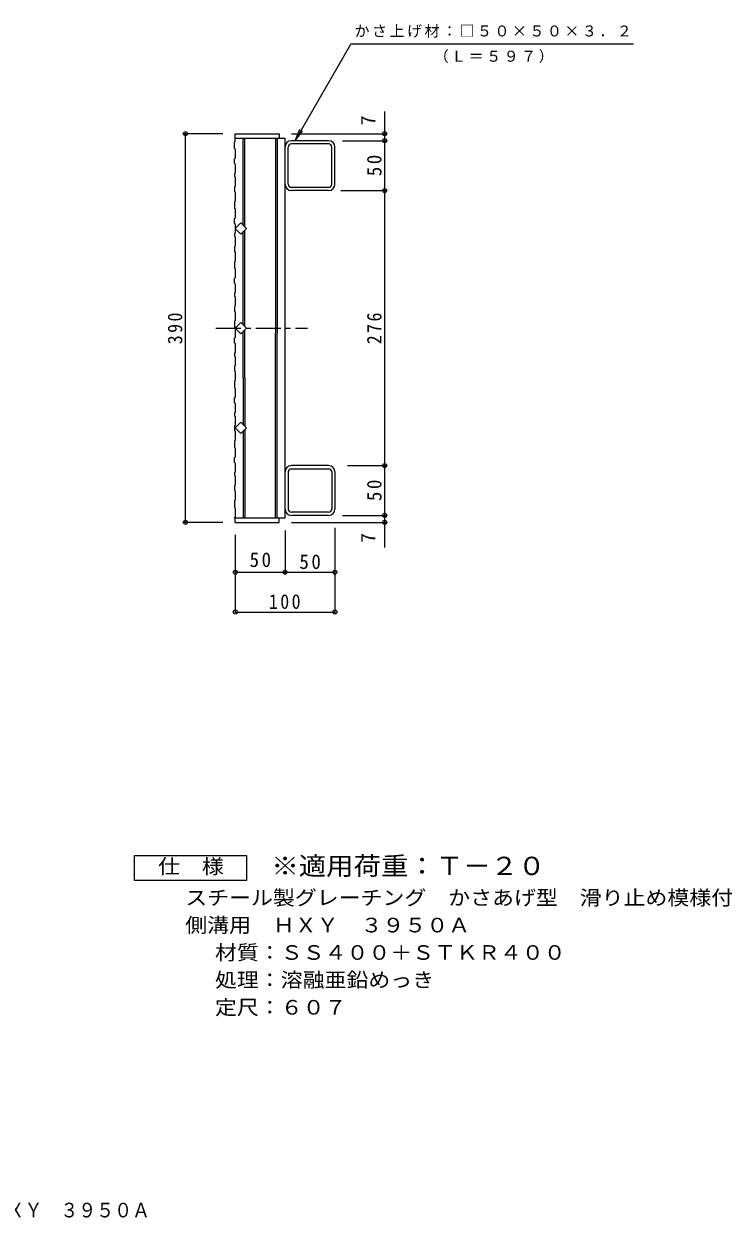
# Model space of a CAD drawing. Units: millimetres, scale not verified. Extents: x -640 to 782, y -687 to 552.
# Drawn here: x 71 to 782, y -687 to 513 of the extents above; entities that cross this region are included whole.
import ezdxf
from ezdxf.enums import TextEntityAlignment as Align

# ---------------------------------------------------------------- set-up
doc = ezdxf.new("R2010")
doc.units = ezdxf.units.MM
doc.header["$LTSCALE"] = 5
doc.header["$PDMODE"] = 32
doc.header["$PDSIZE"] = 4
doc.linetypes.add('CHAIN1', pattern=[8, 5, -1, 1, -1])
for name, color, linetype, lineweight in [('1-1_1-1ﾚｲﾔ', 2, 'Continuous', 9), ('1-2_1-2ﾚｲﾔ', 3, 'Continuous', 9), ('1-4_1-4ﾚｲﾔ', 7, 'Continuous', 9), ('F-4_F-4ﾚｲﾔ', 2, 'Continuous', 9)]:
    doc.layers.add(name, color=color, linetype=linetype, lineweight=lineweight)
doc.layers.add('F-5_F-5ﾚｲﾔ', color=2, linetype='Continuous')
doc.styles.add('ＭＳ ゴシック', font='')
doc.styles.get('ＭＳ ゴシック').set_extended_font_data('MS Gothic')

msp = doc.modelspace()

# ---------------------------------------------------------------- linework, layer by layer
at = {"layer": '1-1_1-1ﾚｲﾔ'}
for p, q in [((336.173, 352.018), (336.173, 389.217)), ((376.573, 395.618), (339.373, 395.618)), ((376.573, 392.418), (339.373, 392.418)), ((379.773, 352.018), (379.773, 389.217)), ((382.973, 352.018), (382.973, 389.218)), ((339.373, 348.818), (376.573, 348.818)), ((376.573, 345.618), (339.373, 345.618)), ((336.173, 63.218), (336.173, 26.018)), ((376.573, 69.618), (339.373, 69.618)), ((339.373, 66.418), (376.573, 66.418)), ((379.773, 63.218), (379.773, 26.018)), ((382.973, 63.218), (382.973, 26.018)), ((376.573, 22.818), (339.373, 22.818)), ((376.573, 19.618), (339.373, 19.618))]:
    msp.add_line(p, q, dxfattribs=at)
for centre, radius, start, end in [((339.373, 389.218), 6.4, 90, 180), ((339.373, 389.217), 3.2, 90, 180), ((376.573, 389.218), 6.4, 0, 90), ((376.573, 389.217), 3.2, 0, 90), ((339.373, 352.018), 6.4, 180, 270), ((339.373, 352.018), 3.2, 180, 270), ((376.573, 352.018), 6.4, 270, 0), ((376.573, 352.018), 3.2, 270, 0), ((339.373, 63.218), 6.4, 90, 180), ((339.373, 63.218), 3.2, 90, 180), ((376.573, 63.218), 6.4, 0, 90), ((376.573, 63.218), 3.2, 0, 90), ((339.373, 26.018), 6.4, 180, 270), ((339.373, 26.018), 3.2, 180, 270), ((376.573, 26.018), 3.2, 270, 0), ((376.573, 26.018), 6.4, 270, 0)]:
    msp.add_arc(centre, radius, start, end, dxfattribs=at)
at = {"layer": '1-2_1-2ﾚｲﾔ'}
for p, q in [((282.973, 402.618), (326.973, 402.618)), ((282.973, 394.884), (282.973, 402.618)), ((282.973, 398.118), (332.973, 398.118)), ((290.973, 310.932), (290.973, 398.118)), ((292.473, 309.432), (292.473, 398.118)), ((323.473, 398.118), (323.473, 202.618)), ((324.973, 398.118), (324.973, 202.618)), ((326.973, 402.618), (326.973, 398.118)), ((332.973, 17.118), (332.973, 398.118)), ((282.973, 394.884), (282.173, 394.367)), ((282.173, 387.651), (282.173, 394.367)), ((282.173, 387.651), (282.973, 387.133)), ((282.973, 387.133), (282.973, 378.009)), ((282.173, 377.491), (282.973, 378.009)), ((282.173, 372.651), (282.173, 377.491)), ((282.173, 372.651), (282.973, 372.133)), ((282.973, 372.133), (282.973, 363.009)), ((282.173, 362.491), (282.973, 363.009)), ((282.173, 362.491), (282.173, 359.526)), ((282.973, 359.009), (282.173, 359.526)), ((282.173, 349.367), (282.973, 349.884)), ((282.173, 349.367), (282.173, 344.526)), ((282.973, 359.009), (282.973, 349.884)), ((282.173, 344.526), (282.973, 344.009)), ((282.973, 344.009), (282.973, 334.884)), ((282.173, 334.367), (282.973, 334.884)), ((282.173, 334.367), (282.173, 327.651)), ((282.973, 327.133), (282.173, 327.651)), ((282.973, 327.133), (282.973, 318.009)), ((282.173, 317.491), (282.973, 318.009)), ((282.173, 312.651), (282.173, 317.491)), ((282.173, 312.651), (282.973, 312.133)), ((282.973, 312.133), (282.973, 303.009)), ((282.173, 302.491), (282.973, 303.009)), ((282.173, 302.491), (282.173, 299.526)), ((290.973, 210.932), (290.973, 304.304)), ((292.473, 209.432), (292.473, 305.804)), ((282.973, 299.009), (282.173, 299.526)), ((282.173, 289.367), (282.973, 289.884)), ((282.173, 289.367), (282.173, 284.526)), ((282.973, 299.009), (282.973, 289.884)), ((282.173, 284.526), (282.973, 284.009)), ((282.973, 284.009), (282.973, 274.884)), ((282.173, 274.367), (282.973, 274.884)), ((282.173, 274.367), (282.173, 267.651)), ((282.973, 267.133), (282.173, 267.651)), ((282.973, 267.133), (282.973, 258.009)), ((282.173, 257.491), (282.973, 258.009)), ((282.173, 252.651), (282.173, 257.491)), ((282.173, 252.651), (282.973, 252.133)), ((282.973, 252.133), (282.973, 243.009)), ((282.173, 242.491), (282.973, 243.009)), ((282.173, 242.491), (282.173, 239.526)), ((282.973, 239.009), (282.173, 239.526)), ((282.173, 229.367), (282.973, 229.884)), ((282.173, 229.367), (282.173, 224.526)), ((282.973, 239.009), (282.973, 229.884)), ((282.173, 224.526), (282.973, 224.009)), ((282.973, 224.009), (282.973, 214.884)), ((282.173, 214.367), (282.973, 214.884)), ((282.173, 214.367), (282.173, 207.651)), ((282.973, 207.133), (282.173, 207.651)), ((282.973, 207.133), (282.973, 198.009)), ((290.973, 157.618), (290.973, 204.304)), ((292.473, 157.618), (292.473, 205.804)), ((282.173, 197.491), (282.973, 198.009)), ((282.173, 192.651), (282.173, 197.491)), ((282.173, 192.651), (282.973, 192.133)), ((282.973, 192.133), (282.973, 183.009)), ((323.473, 17.118), (323.473, 202.618)), ((324.973, 17.118), (324.973, 202.618)), ((282.173, 182.491), (282.973, 183.009)), ((282.173, 182.491), (282.173, 179.526)), ((282.973, 179.009), (282.173, 179.526)), ((282.173, 169.367), (282.973, 169.884)), ((282.173, 169.367), (282.173, 164.526)), ((282.973, 179.009), (282.973, 169.884)), ((282.173, 164.526), (282.973, 164.009)), ((282.973, 164.009), (282.973, 154.884)), ((290.973, 157.618), (290.973, 110.932)), ((292.473, 157.618), (292.473, 109.432)), ((282.173, 154.367), (282.973, 154.884)), ((282.173, 154.367), (282.173, 147.651)), ((282.973, 147.133), (282.173, 147.651)), ((282.973, 147.133), (282.973, 138.009)), ((282.173, 137.491), (282.973, 138.009)), ((282.173, 132.651), (282.173, 137.491)), ((282.173, 132.651), (282.973, 132.133)), ((282.973, 132.133), (282.973, 123.009)), ((282.173, 122.491), (282.973, 123.009)), ((282.173, 122.491), (282.173, 119.526)), ((282.973, 119.009), (282.173, 119.526)), ((282.173, 109.367), (282.973, 109.884)), ((282.173, 109.367), (282.173, 104.526)), ((282.973, 119.009), (282.973, 109.884)), ((282.173, 104.526), (282.973, 104.009)), ((282.973, 104.009), (282.973, 94.884)), ((290.973, 104.304), (290.973, 17.118)), ((292.473, 105.804), (292.473, 17.118)), ((282.173, 94.367), (282.973, 94.884)), ((282.173, 94.367), (282.173, 87.651)), ((282.973, 87.133), (282.173, 87.651)), ((282.973, 87.133), (282.973, 78.009)), ((282.173, 77.491), (282.973, 78.009)), ((282.173, 72.651), (282.173, 77.491)), ((282.173, 72.651), (282.973, 72.133)), ((282.973, 72.133), (282.973, 63.009)), ((282.173, 62.491), (282.973, 63.009)), ((282.173, 62.491), (282.173, 59.526)), ((282.973, 59.009), (282.173, 59.526)), ((282.173, 49.367), (282.973, 49.884)), ((282.173, 49.367), (282.173, 44.526)), ((282.973, 59.009), (282.973, 49.884)), ((282.173, 44.526), (282.973, 44.009)), ((282.973, 44.009), (282.973, 34.884)), ((282.173, 34.367), (282.973, 34.884)), ((282.173, 34.367), (282.173, 27.651)), ((282.973, 27.133), (282.173, 27.651)), ((282.973, 27.133), (282.973, 18.009)), ((282.173, 17.491), (282.973, 18.009)), ((282.173, 17.118), (282.173, 17.491)), ((282.173, 17.118), (332.973, 17.118)), ((282.973, 12.618), (282.973, 17.118)), ((282.973, 12.618), (326.973, 12.618)), ((326.973, 12.618), (326.973, 17.118))]:
    msp.add_line(p, q, dxfattribs=at)
at = {"layer": '1-2_1-2ﾚｲﾔ', "linetype": 'CHAIN1'}
msp.add_line((263.561, 207.618), (355.364, 207.618), dxfattribs=at)
at = {"layer": '1-2_1-2ﾚｲﾔ'}
for points in [[(294.287, 307.618), (288.63, 301.961), (282.973, 307.618), (288.63, 313.275)], [(294.287, 207.618), (288.63, 201.961), (282.973, 207.618), (288.63, 213.275)], [(294.287, 107.618), (288.63, 113.275), (282.973, 107.618), (288.63, 101.961)]]:
    msp.add_lwpolyline(points, close=True, dxfattribs=at)
at = {"layer": '1-4_1-4ﾚｲﾔ'}
for p, q in [((342.973, 395.618), (398.976, 492.618)), ((682.527, 492.618), (398.976, 492.618)), ((432.973, -12.759), (432.973, 424.891)), ((270.473, 402.618), (231.473, 402.618)), ((232.973, 12.618), (232.973, 402.618)), ((339.473, 402.618), (434.473, 402.618)), ((342.973, 395.618), (347.757, 407.166)), ((342.973, 395.618), (350.583, 405.535)), ((390.473, 395.618), (434.473, 395.618)), ((389.073, 345.618), (434.473, 345.618)), ((395.473, 69.618), (434.473, 69.618)), ((270.473, 12.618), (231.473, 12.618)), ((339.473, 12.618), (434.473, 12.618)), ((390.473, 19.618), (434.473, 19.618)), ((282.973, 0.118), (282.973, -77.382)), ((332.973, 4.618), (332.973, -38.882)), ((382.973, 7.118), (382.973, -78.882)), ((282.973, -37.382), (382.973, -37.382)), ((282.973, -77.382), (382.973, -77.382))]:
    msp.add_line(p, q, dxfattribs=at)
for p in [(232.973, 402.618), (432.973, 402.618), (432.973, 395.618), (432.973, 345.618), (432.973, 69.618), (232.973, 12.618), (432.973, 19.618), (432.973, 12.618), (282.973, -37.382), (332.973, -37.382), (382.973, -37.382), (282.973, -77.382), (382.973, -77.382)]:
    msp.add_point(p, dxfattribs=at)
at = {"layer": 'F-4_F-4ﾚｲﾔ'}
msp.add_lwpolyline([(181.716, -346.756), (181.716, -321.756), (294.216, -321.756), (294.216, -346.756)], close=True, dxfattribs=at)

# ---------------------------------------------------------------- texts
at = {"layer": '1-4_1-4ﾚｲﾔ', "color": 2, "style": 'ＭＳ ゴシック'}
for p in [(427.973, 410.984), (427.973, -7.978)]:
    msp.add_text('7', height=14.66, rotation=90, dxfattribs=at).set_placement(p, align=Align.BOTTOM_LEFT)
at = {"layer": '1-4_1-4ﾚｲﾔ', "char_height": 11, "attachment_point": 7, "style": 'ＭＳ ゴシック'}
for s, insert in [('\\T1.17;かさ上げ材：□５０×５０×３．２', (402.735, 499.018)), ('\\T1.17;（Ｌ＝５９７）', (482.196, 473.398))]:
    msp.add_mtext(s, dxfattribs=dict(at, insert=insert))
at = {"layer": '1-4_1-4ﾚｲﾔ', "color": 2, "char_height": 14.66, "attachment_point": 7, "rotation": 90, "style": 'ＭＳ ゴシック'}
for s, insert in [('\\T1.27;\\W0.95;50', (429.973, 359.993)), ('\\T1.27;\\W0.9;390', (229.973, 191.368)), ('\\T1.27;\\W0.9;276', (429.973, 191.368)), ('\\T1.27;\\W0.95;50', (429.973, 33.993))]:
    msp.add_mtext(s, dxfattribs=dict(at, insert=insert))
at = {"layer": '1-4_1-4ﾚｲﾔ', "color": 2, "char_height": 14.66, "attachment_point": 7, "style": 'ＭＳ ゴシック'}
for s, insert in [('\\T1.27;\\W0.95;50', (297.348, -32.382)), ('\\T1.27;\\W0.95;50', (347.348, -34.382)), ('\\T1.27;\\W0.9;100', (316.723, -74.382))]:
    msp.add_mtext(s, dxfattribs=dict(at, insert=insert))
at = {"layer": 'F-4_F-4ﾚｲﾔ', "style": 'ＭＳ ゴシック', "width": 1.1}
for s, p in [('仕\u3000様', (205.466, -344.256)), ('スチール製グレーチング\u3000かさあげ型\u3000滑り止め模様付', (232.76, -375.716)), ('側溝用\u3000ＨＸＹ\u3000３９５０Ａ', (232.76, -403.217)), ('材質：ＳＳ４００＋ＳＴＫＲ４００', (262.617, -430.715)), ('処理：溶融亜鉛めっき', (262.617, -458.216)), ('定尺：６０７', (262.617, -485.716))]:
    msp.add_text(s, height=14.66, dxfattribs=at).set_placement(p, align=Align.BOTTOM_LEFT)
at = {"layer": 'F-5_F-5ﾚｲﾔ', "color": 3, "style": 'ＭＳ ゴシック', "width": 1.1}
msp.add_text('※適用荷重：Ｔ－２０', height=18.33, dxfattribs=at).set_placement((319.216, -346.756), align=Align.BOTTOM_LEFT)
at = {"layer": 'F-5_F-5ﾚｲﾔ', "style": 'ＭＳ ゴシック', "width": 0.9}
msp.add_text('側溝用\u3000ＨＸＹ\u3000３９５０Ａ', height=14.66, dxfattribs=at).set_placement((-36.545, -689.202), align=Align.BOTTOM_LEFT)

doc.saveas('drawing.dxf')
